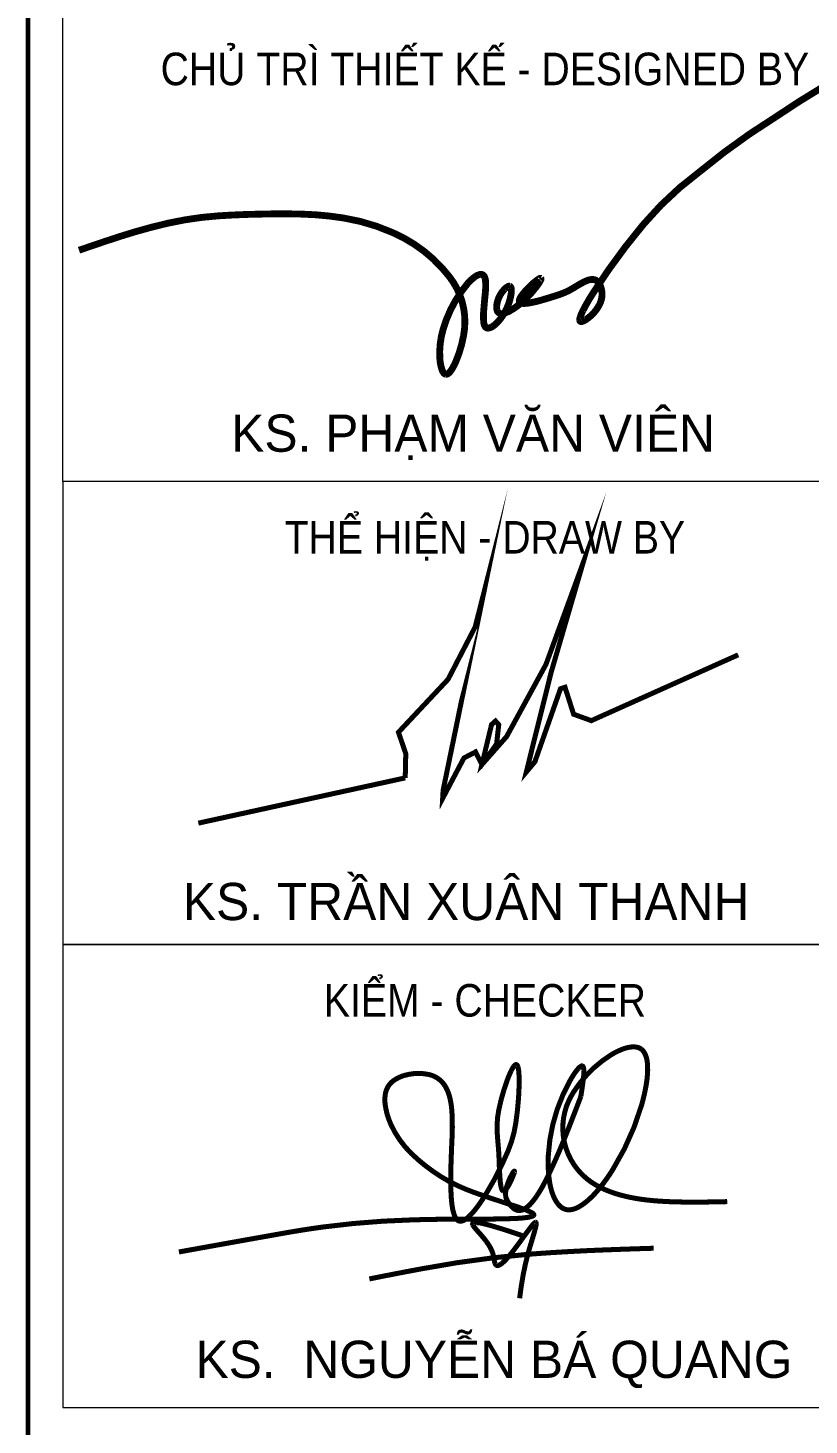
# Model space of a CAD drawing. Header units: millimetres. Extents: x -178395 to 493851, y -561170 to -280028.
# Drawn here: x 411111 to 413463, y -466375 to -462170 of the extents above; entities that cross this region are included whole.
import ezdxf
from ezdxf.enums import TextEntityAlignment as Align

# ---------------------------------------------------------------- set-up
doc = ezdxf.new("R2010")
doc.units = ezdxf.units.MM
doc.header["$MEASUREMENT"] = 0
for name, color, linetype, lineweight in [('Khungten_LCDI', 7, 'Continuous', 5), ('LC ISO', 153, 'Continuous', 13), ('LC Net dam 1', 30, 'Continuous', 30), ('LC Net thay', 63, 'Continuous', 25), ('LC Text1', 3, 'Continuous', 20)]:
    doc.layers.add(name, color=color, linetype=linetype, lineweight=lineweight)
doc.styles.add('Khungten', font='VHAVAN.TTF', dxfattribs={"width": 0.9, "height": 5000})
doc.styles.add('LC 1', font='VHAVANB.TTF')
doc.styles.add('Title', font='VHBLACK.TTF', dxfattribs={"width": 0.8})
doc.styles.add('VNAVANTH', font='VHAVANB.TTF', dxfattribs={"width": 0.6})

# ---------------------------------------------------------------- blocks, each defined once
blk = doc.blocks.new('NGUYEN BA QUANG')
at = {"layer": 'LC ISO', "const_width": 54}
for points in [[(906, 1114, 0.006821), (929, 1272, 0.011774), (937, 1340, 0.026266), (938, 1394, 0.052103), (935, 1423, 0.076783), (930, 1436, 0.163971), (923, 1442, 0.170042), (914, 1442, 0.080479), (902, 1436, 0.05585), (881, 1417, 0.031056), (847, 1375, 0.025203), (791, 1286, 0.116129), (556, 476, 0.061974), (575, 166, 0.045365), (610, 47, 0.070676), (660, -41, 0.091415), (710, -86, 0.146905), (783, -104, 0.068448), (833, -95, 0.049636), (885, -72, 0.053986), (978, -6, 0.029209), (1056, 69, 0.021304), (1134, 162, 0.025491), (1250, 329, 0.068873), (1561, 1027, 0.01773), (1596, 1171, 0.037697), (1624, 1368, 0.029037), (1623, 1453, 0.04288), (1613, 1525, 0.066726), (1590, 1583, 0.100495), (1556, 1623, 0.111871), (1508, 1644, 0.054631), (1469, 1647, 0.041179), (1426, 1643, 0.04561), (1355, 1623, 0.04967), (1225, 1558, 0.109429), (829, 1164, 0.05047), (753, 1012, 0.368126), (1079, 156, 0.040655), (1223, 90, 0.031441), (1383, 42, 0.023503), (1557, 9, 0.017084), (1742, -10, 0.011936), (1936, -19, 0.009133), (2206, -21, 0.002915), (2480, -16)], [(-3416, -557, -0.001023), (-2231, -345, -0.008385), (-1869, -289, -0.026114), (-905, -212, -0.007166), (-491, -205, 0.001773), (-49, -203, 0.009736), (200, -197, 0.025773), (331, -186, 0.054465), (383, -173, 0.09183), (397, -166, 0.386262), (399, -152, 0.129793), (379, -135, 0.036801), (321, -108, 0.016128), (184, -59, -0.006736), (-183, 62, -0.023924), (-416, 154, -0.046785), (-684, 310, -0.041509), (-918, 503, -0.092678), (-1136, 813, -0.077778), (-1199, 1035, -0.070106), (-1196, 1141, -0.201572), (-1106, 1286, -0.091887), (-982, 1343, -0.118851), (-732, 1351, -0.227561), (-543, 1208, -0.055716), (-508, 1121, -0.035741), (-487, 1019, -0.022757), (-478, 904, -0.018678), (-477, 714, 0.005361), (-493, 294, 0.022501), (-487, 25, 0.024956), (-474, -85, 0.051878), (-451, -169, 0.084004), (-427, -209, 0.302699), (-372, -224, 0.091028), (-331, -204, 0.045769), (-285, -164, 0.031407), (-218, -87, 0.026473), (-114, 66, 0.038878), (124, 530, 0.063388), (207, 831, 0.030377), (243, 1236, 0.019395), (241, 1350, 0.050857), (231, 1429, 0.089259), (221, 1451, 0.446193), (202, 1454, 0.08967), (185, 1438, 0.048315), (156, 1388, 0.024568), (114, 1288, 0.037087), (24, 971, 0.06811), (7, 722, 0.007404), (19, 571, -0.009821), (27, 442, 0.013775), (38, 214, 0.023991), (46, 154, 0.068642), (58, 113, 0.168495), (71, 99, 0.190472), (82, 99, 0.135753), (102, 116, 0.042547), (133, 165, 0.037247), (185, 280, 0.083462), (192, 310, 0.752396), (189, 311, 0.077103), (170, 286, 0.067778), (106, 135, 0.079642), (97, 52, 0.07615), (107, 12, 0.090818), (168, -77, 0.162992), (233, -111, 0.134535), (287, -101, 0.046135), (315, -85, 0.0589), (372, -33, 0.033446), (431, 44, 0.020493), (492, 142, 0.018931), (584, 325, 0.012315), (712, 617, 0.006262), (906, 1114)], [(274, -380, 0.002584), (99, -322, 0.004829), (-9, -289, 0.009549), (-104, -262, 0.02019), (-180, -245, 0.020391), (-210, -242, 0.037792), (-233, -241, 0.083891), (-249, -244, 0.129866), (-256, -250, 0.170647), (-258, -257, 0.074142), (-257, -264, 0.04333), (-253, -271, 0.038982), (-240, -290, 0.018381), (-209, -327, -0.006145), (-155, -388, -0.017161), (-112, -442, -0.029179), (-72, -502, -0.056277), (-39, -577, -0.025416), (-31, -610, -0.003247), (-24, -652, 0.033316), (-18, -677, 0.055631), (-12, -689, 0.087521), (-5, -698, 0.15828), (8, -703, 0.07777), (18, -702, 0.051495), (30, -698, 0.04838), (50, -685, 0.02792), (72, -667, 0.021215), (104, -635, 0.012757), (138, -596, 0.011354), (192, -528, 0.005945), (265, -430, -0.007904), (360, -301, -0.011483), (384, -270, -0.027823), (404, -249, -0.066961), (415, -240, -0.123545), (420, -238, -0.248584), (424, -240, -0.12084), (426, -246, -0.064597), (426, -260, -0.027008), (421, -289, -0.011306), (411, -326, -0.007085), (384, -419, 0.007773), (340, -569, 0.03162), (266, -923, 0.004795), (248, -1055)], [(-1368, -847, -0.004051), (-800, -737, -0.026384), (342, -582, -0.006339), (726, -556, -0.004215), (1111, -537, -0.002629), (1689, -517)]]:
    blk.add_lwpolyline(points, format="xyb", dxfattribs=at)
blk = doc.blocks.new('lcdi fix')
at = {"layer": 'Khungten_LCDI', "color": 5, "lineweight": 60}
blk.add_line((36600, 14650), (36600, -14650), dxfattribs=at)
at = {"layer": 'Khungten_LCDI', "color": 9, "lineweight": 15}
for points in [[(36750, -1521.9), (40450, -1521.9), (40450, -3535.5), (36750, -3535.5)], [(36750, -5526.4), (40450, -5526.4), (40450, -3535.5), (36750, -3535.5)], [(36750, -7517.3), (40450, -7517.3), (40450, -5526.4), (36750, -5526.4)]]:
    blk.add_lwpolyline(points, close=True, dxfattribs=at)
at = {"layer": 'LC ISO', "const_width": 29.4}
blk.add_lwpolyline([(36819.7, -2541.5, -0.005589), (36989.1, -2484.3, -0.022453), (37202.6, -2425.1, -0.038343), (37420.5, -2393.4, -0.012299), (37598.3, -2386.1, -0.014061), (37777.6, -2386, -0.032435), (37955.1, -2402.3, -0.065887), (38168.6, -2465.4, -0.127402), (38413.9, -2656.6, -0.217203), (38473.5, -2910.3, -0.056046), (38440.9, -3019.3, -0.054981), (38418.7, -3060, -0.074917), (38407.7, -3071.5, -0.192631), (38397.5, -3074.7, -0.190426), (38388.5, -3069, -0.079856), (38381.1, -3055.1, -0.067464), (38372, -3008.9, -0.089823), (38386, -2880.8, -0.10427), (38490.7, -2685.1, -0.05658), (38522.4, -2655.8, -0.102761), (38542.6, -2645.9, -0.411767), (38564.8, -2657.6, -0.072182), (38568.3, -2673.4, -0.042063), (38567.7, -2720.7, 0.006515), (38560.1, -2805.8, 0.050846), (38560.7, -2852.4, 0.084642), (38565.4, -2867.8, 0.316888), (38580.1, -2876.1, 0.10557), (38595, -2871, 0.079173), (38621.3, -2849.5, 0.148897), (38678.8, -2726.9, 0.074472), (38678.9, -2705.8, 0.295229), (38672.3, -2696.1, 0.15701), (38666.2, -2696.8, 0.097298), (38649.9, -2708.9, 0.165018), (38616.5, -2778.2, 0.085117), (38617.4, -2797.7, 0.384735), (38637.5, -2813.5, 0.083003), (38654.7, -2810.2, 0.044183), (38675.2, -2800.8, 0.048448), (38721.7, -2767.6, 0.055197), (38787.7, -2697.3, 0.06223), (38805.8, -2668.4, 0.356145), (38806.3, -2662.2, 0.296448), (38800, -2663.5, 0.057996), (38762.4, -2693.3, 0.048541), (38723, -2737.4, 0.086608), (38713.9, -2755.3, 0.314867), (38716.8, -2766.2, 0.149234), (38730.8, -2770.1, 0.047589), (38752.9, -2768.6, 0.030742), (38810.2, -2755.3, 0.010919), (38887.9, -2731.2, 0.058476), (38947, -2703.2, -0.021304), (38991.3, -2677.7, -0.046344), (39012.9, -2669.2, -0.096698), (39032.5, -2667.3, -0.153723), (39049, -2674.5, -0.103714), (39061.2, -2691.3, -0.235546), (39056.8, -2778.1, -0.124446), (39000, -2839.7, -0.115248), (38981.2, -2848, -0.439421), (38973.6, -2843.1, -0.101123), (38974.3, -2833.2, -0.053735), (38987.4, -2800.6, -0.025453), (39028.9, -2728.7, -0.033469), (39248, -2429.6, -0.059013), (39490.8, -2202.6, -0.0344), (39817.5, -1967.7, -0.023249), (40123.3, -1779.8)], format="xyb", dxfattribs=at)
at = {"layer": 'LC ISO', "const_width": 21.6}
for points in [[(38222.9, -4809.9), (38225.2, -4705.6), (38193.8, -4613.8), (38407, -4386.4), (38523.8, -4160.7), (38558.7, -4023.6), (38386, -4862.2), (38384, -4897.8), (38424.1, -4821.6), (38475.4, -4724.4), (38525, -4698.5), (38553, -4752.3), (38615.8, -4664.1), (38625.2, -4581.2), (38611.2, -4565.5), (38594.2, -4580.7), (38553, -4752.3), (38659, -4632.2), (38828.4, -4321.7), (38987.1, -3888.2), (38849.7, -4359), (38748.8, -4764.1), (38743.8, -4784.4), (38780.6, -4740.5), (38890.8, -4426.6), (38910.2, -4420.4), (38947.2, -4536.3), (39023.4, -4563.8), (39655.2, -4280.9)], [(37332.9, -5004.5), (38222.9, -4809.9)]]:
    blk.add_lwpolyline(points, dxfattribs=at)
at = {"layer": 'LC Net dam 1', "xscale": 0.4, "yscale": 0.4, "zscale": 0.4}
blk.add_blockref('NGUYEN BA QUANG', (38615.8, -6625.3), dxfattribs=at)
at = {"color": 7, "style": 'Khungten', "width": 0.9}
for s, p in [('chñ tr× thiÕt kÕ - designed by', (38565.6, -1831.8)), ('thÓ hiÖn - draw by', (38565.6, -3845.4)), ('kiÓm - checker', (38565.6, -5836.3))]:
    blk.add_text(s, height=140, dxfattribs=at).set_placement(p, align=Align.CENTER)
at = {"color": 7, "style": 'VNAVANTH'}
for s, p in [('ks. PH¹M V¡N VI£N', (38514.7, -3407.8)), ('ks. TRÇN XU¢N THANH ', (38514.7, -5421.4)), ('ks.  NGUYÔN B¸ QUANG', (38604.8, -7389.6))]:
    blk.add_text(s, height=160, dxfattribs=at).set_placement(p, align=Align.CENTER)
at = {"color": 7, "style": 'Khungten', "width": 0.8}
for tag, p in [('REVISION', (39498.8, -10746.3)), ('NGAYHT', (39546.1, -11609.4))]:
    blk.add_attdef(tag, text='', height=200, dxfattribs=at).set_placement(p, align=Align.CENTER)
at = {"layer": 'LC Text1', "color": 3, "style": 'LC 1', "width": 1.834006}
for tag, p, p2 in [('TENBANVE1', (36912.7, -8885.8), (40339.1, -8885.8)), ('TENBANVE2', (36912.7, -9562.5), (40339.1, -9562.5))]:
    blk.add_attdef(tag, text='', height=250, dxfattribs=at).set_placement(p, p2, align=Align.FIT)
at = {"layer": 'LC Text1', "style": 'Title', "width": 0.7}
blk.add_attdef('SOBANVE', text='', height=250, dxfattribs=at).set_placement((39562, -13896.2), align=Align.CENTER)

msp = doc.modelspace()

# ---------------------------------------------------------------- block references
at = {"layer": 'LC Net thay', "xscale": 0.7, "yscale": 0.7, "zscale": 0.7}
msp.add_blockref('lcdi fix', (385491, -461060.4), dxfattribs=at)

doc.saveas('drawing.dxf')
